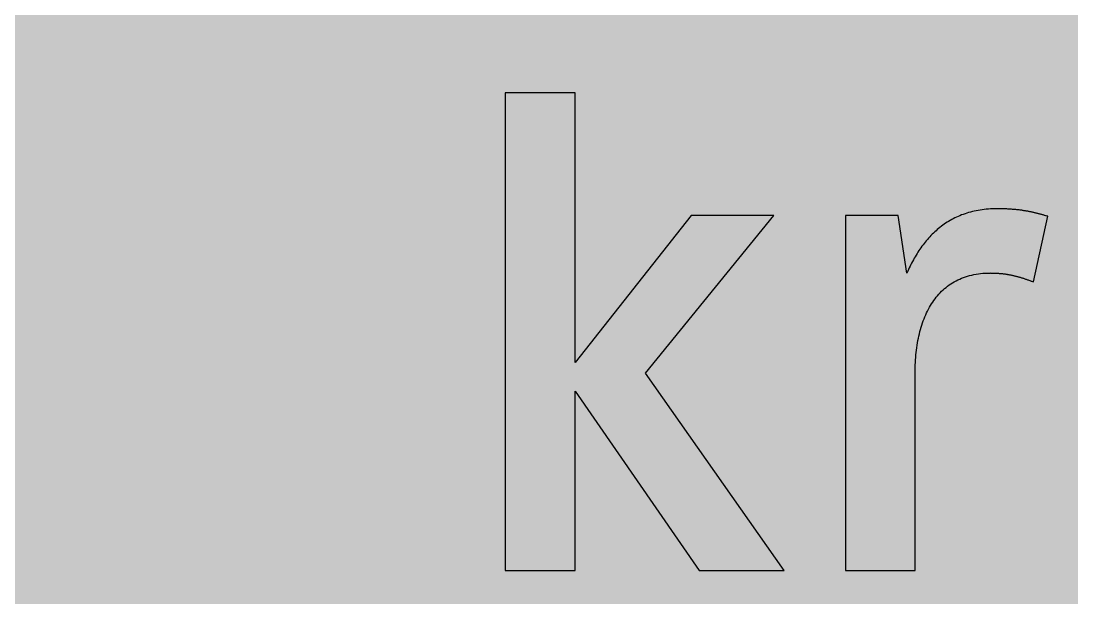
# Model space of a CAD drawing. Header units: millimetres. Extents: x 0 to 212, y 0 to 212.
# Drawn here: x 54.3 to 108.6, y 152.1 to 181.9 of the extents above; entities that cross this region are included whole.
import ezdxf

# ---------------------------------------------------------------- set-up
doc = ezdxf.new("R2010")
doc.units = ezdxf.units.MM

msp = doc.modelspace()

# ---------------------------------------------------------------- hatches: boundary and pattern name
for color, points in [(254, [(14.1633, 0.0536), (13.9878, 0.0533), (13.8125, 0.0559), (13.6373, 0.061), (13.462, 0.0686), (13.2893, 0.0787), (13.114, 0.0914), (12.9413, 0.1041), (12.7686, 0.1219), (12.5959, 0.1397), (12.4231, 0.16), (12.2504, 0.1829), (12.0777, 0.2057), (11.9075, 0.2337), (11.7373, 0.2616), (11.5672, 0.2921), (11.397, 0.3251), (11.2268, 0.3607), (11.0592, 0.3988), (10.8915, 0.4369), (10.7239, 0.4775), (10.5562, 0.5207), (10.3886, 0.5664), (10.2235, 0.6121), (10.0584, 0.6629), (9.8933, 0.7137), (9.7307, 0.7671), (9.5682, 0.8204), (9.4056, 0.8788), (9.2431, 0.9373), (9.083, 0.9982), (8.923, 1.0617), (8.763, 1.1252), (8.6055, 1.1938), (8.4455, 1.2624), (8.2906, 1.331), (8.1331, 1.4046), (7.9781, 1.4783), (7.8232, 1.5545), (7.6708, 1.6332), (7.5184, 1.7145), (7.366, 1.7958), (7.2161, 1.8796), (7.0663, 1.966), (6.919, 2.0523), (6.7716, 2.1438), (6.6243, 2.2352), (6.4795, 2.3266), (6.3348, 2.4232), (6.19, 2.5197), (6.0477, 2.6187), (5.908, 2.7178), (5.7683, 2.8194), (5.6286, 2.9235), (5.4915, 3.0302), (5.3543, 3.1369), (5.2197, 3.2461), (5.0851, 3.3579), (4.953, 3.4722), (4.8209, 3.5865), (4.6914, 3.7033), (4.5644, 3.8202), (4.4348, 3.9395), (4.3104, 4.0615), (4.1859, 4.1859), (4.0615, 4.3104), (3.9395, 4.4348), (3.8202, 4.5618), (3.7033, 4.6914), (3.5865, 4.8209), (3.4722, 4.953), (3.3579, 5.0851), (3.2487, 5.2197), (3.1369, 5.3543), (3.0302, 5.4915), (2.9235, 5.6286), (2.8194, 5.7683), (2.7178, 5.908), (2.6187, 6.0477), (2.5197, 6.19), (2.4232, 6.3348), (2.3266, 6.477), (2.2352, 6.6243), (2.1438, 6.7691), (2.0523, 6.9164), (1.966, 7.0663), (1.8796, 7.2161), (1.7958, 7.366), (1.7145, 7.5184), (1.6332, 7.6708), (1.5545, 7.8232), (1.4783, 7.9781), (1.4046, 8.1331), (1.331, 8.2906), (1.2598, 8.4455), (1.1913, 8.603), (1.1252, 8.763), (1.0592, 8.923), (0.9982, 9.083), (0.9373, 9.2431), (0.8763, 9.4056), (0.8204, 9.5682), (0.7645, 9.7307), (0.7112, 9.8933), (0.6604, 10.0584), (0.6121, 10.2235), (0.5639, 10.3911), (0.5207, 10.5562), (0.4775, 10.7239), (0.4343, 10.8915), (0.3962, 11.0592), (0.3607, 11.2268), (0.3251, 11.397), (0.2921, 11.5672), (0.2616, 11.7373), (0.2311, 11.9075), (0.2057, 12.0802), (0.1803, 12.2504), (0.1575, 12.4231), (0.1372, 12.5959), (0.1194, 12.7686), (0.1041, 12.9413), (0.0889, 13.1166), (0.0787, 13.2893), (0.0686, 13.4645), (0.061, 13.6373), (0.0559, 13.8125), (0.0508, 13.9878), (0.0508, 14.163), (0.0522, 197.6092), (0.0508, 197.7822), (0.0559, 197.9574), (0.061, 198.1327), (0.0686, 198.308), (0.0787, 198.4807), (0.0889, 198.6559), (0.1041, 198.8287), (0.1194, 199.0014), (0.1372, 199.1741), (0.1575, 199.3468), (0.1803, 199.5195), (0.2057, 199.6923), (0.2311, 199.8624), (0.2616, 200.0326), (0.2921, 200.2028), (0.3251, 200.373), (0.3607, 200.5432), (0.3962, 200.7108), (0.4343, 200.8784), (0.4775, 201.0461), (0.5207, 201.2137), (0.5639, 201.3814), (0.6121, 201.5465), (0.6604, 201.7116), (0.7112, 201.8767), (0.7645, 202.0392), (0.8204, 202.2018), (0.8763, 202.3643), (0.9373, 202.5269), (0.9982, 202.6869), (1.0592, 202.8469), (1.1252, 203.007), (1.1913, 203.1644), (1.2598, 203.3245), (1.331, 203.4794), (1.4046, 203.6369), (1.4783, 203.7918), (1.5545, 203.9468), (1.6332, 204.0992), (1.7145, 204.2516), (1.7958, 204.404), (1.8796, 204.5538), (1.966, 204.7037), (2.0523, 204.851), (2.1438, 204.9983), (2.2352, 205.1456), (2.3266, 205.2904), (2.4232, 205.4352), (2.5197, 205.58), (2.6187, 205.7222), (2.7178, 205.8619), (2.8194, 206.0016), (2.9235, 206.1413), (3.0302, 206.2785), (3.1369, 206.4156), (3.2487, 206.5503), (3.3579, 206.6849), (3.4722, 206.817), (3.5865, 206.949), (3.7033, 207.0786), (3.8202, 207.2056), (3.9395, 207.3351), (4.0615, 207.4596), (4.1859, 207.584), (4.3104, 207.7085), (4.4348, 207.8304), (4.5644, 207.9498), (4.6914, 208.0666), (4.8209, 208.1835), (4.953, 208.2978), (5.0851, 208.4121), (5.2197, 208.5213), (5.3543, 208.6331), (5.4915, 208.7397), (5.6286, 208.8464), (5.7683, 208.9506), (5.908, 209.0522), (6.0477, 209.1512), (6.19, 209.2503), (6.3348, 209.3468), (6.4795, 209.4433), (6.6243, 209.5348), (6.7716, 209.6262), (6.919, 209.7176), (7.0663, 209.804), (7.2161, 209.8904), (7.366, 209.9742), (7.5184, 210.0555), (7.6708, 210.1367), (7.8232, 210.2155), (7.9781, 210.2917), (8.1331, 210.3653), (8.2906, 210.439), (8.4455, 210.5101), (8.6055, 210.5787), (8.763, 210.6447), (8.923, 210.7108), (9.083, 210.7717), (9.2431, 210.8327), (9.4056, 210.8937), (9.5682, 210.9495), (9.7307, 211.0054), (9.8933, 211.0588), (10.0584, 211.1096), (10.2235, 211.1578), (10.3886, 211.2061), (10.5562, 211.2493), (10.7239, 211.2924), (10.8915, 211.3356), (11.0592, 211.3737), (11.2268, 211.4093), (11.397, 211.4448), (11.5672, 211.4779), (11.7373, 211.5083), (11.9075, 211.5388), (12.0777, 211.5642), (12.2504, 211.5896), (12.4231, 211.6125), (12.5959, 211.6328), (12.7686, 211.6506), (12.9413, 211.6658), (13.114, 211.6811), (13.2893, 211.6912), (13.462, 211.7014), (13.6373, 211.709), (13.8125, 211.7141), (13.9878, 211.7192), (14.163, 211.7192), (197.6078, 211.7203), (197.7822, 211.7192), (197.9574, 211.7141), (198.1327, 211.709), (198.3054, 211.7014), (198.4807, 211.6912), (198.6534, 211.6811), (198.8287, 211.6658), (199.0014, 211.6506), (199.1741, 211.6328), (199.3468, 211.6125), (199.5195, 211.5896), (199.6897, 211.5642), (199.8624, 211.5388), (200.0326, 211.5083), (200.2028, 211.4779), (200.373, 211.4448), (200.5432, 211.4093), (200.7108, 211.3737), (200.8784, 211.3356), (201.0461, 211.2924), (201.2137, 211.2493), (201.3788, 211.2061), (201.5465, 211.1578), (201.7116, 211.1096), (201.8767, 211.0588), (202.0392, 211.0054), (202.2018, 210.9495), (202.3643, 210.8937), (202.5269, 210.8327), (202.6869, 210.7717), (202.8469, 210.7108), (203.007, 210.6447), (203.167, 210.5787), (203.3245, 210.5101), (203.4794, 210.439), (203.6369, 210.3653), (203.7918, 210.2917), (203.9468, 210.2155), (204.0992, 210.1367), (204.2516, 210.0555), (204.404, 209.9742), (204.5538, 209.8904), (204.7037, 209.804), (204.8535, 209.7176), (205.0009, 209.6262), (205.1456, 209.5348), (205.293, 209.4433), (205.4352, 209.3468), (205.58, 209.2503), (205.7222, 209.1512), (205.8619, 209.0522), (206.0016, 208.9506), (206.1413, 208.8464), (206.2785, 208.7397), (206.4156, 208.6331), (206.5503, 208.5213), (206.6849, 208.4121), (206.817, 208.2978), (206.949, 208.1835), (207.0786, 208.0666), (207.2081, 207.9498), (207.3351, 207.8304), (207.4596, 207.7085), (207.584, 207.584), (207.7085, 207.4596), (207.8304, 207.3351), (207.9498, 207.2056), (208.0666, 207.0786), (208.1835, 206.949), (208.2978, 206.817), (208.4121, 206.6849), (208.5238, 206.5503), (208.6331, 206.4156), (208.7397, 206.2785), (208.8464, 206.1413), (208.9506, 206.0016), (209.0522, 205.8619), (209.1512, 205.7222), (209.2503, 205.58), (209.3468, 205.4352), (209.4433, 205.2904), (209.5348, 205.1456), (209.6262, 204.9983), (209.7176, 204.851), (209.804, 204.7037), (209.8904, 204.5538), (209.9742, 204.404), (210.0555, 204.2516), (210.1367, 204.0992), (210.2155, 203.9468), (210.2917, 203.7918), (210.3653, 203.6369), (210.439, 203.4794), (210.5076, 203.3245), (210.5762, 203.1644), (210.6447, 203.007), (210.7082, 202.8469), (210.7717, 202.6869), (210.8327, 202.5269), (210.8911, 202.3643), (210.9495, 202.2018), (211.0029, 202.0392), (211.0562, 201.8767), (211.107, 201.7116), (211.1578, 201.5465), (211.2035, 201.3814), (211.2493, 201.2137), (211.2924, 201.0461), (211.3331, 200.8784), (211.3712, 200.7108), (211.4093, 200.5432), (211.4448, 200.373), (211.4779, 200.2028), (211.5083, 200.0326), (211.5363, 199.8624), (211.5642, 199.6923), (211.5871, 199.5195), (211.6099, 199.3468), (211.6303, 199.1741), (211.648, 199.0014), (211.6658, 198.8287), (211.6785, 198.6559), (211.6912, 198.4807), (211.7014, 198.308), (211.709, 198.1327), (211.7141, 197.9574), (211.7166, 197.7822), (211.7166, 197.6069), (211.7189, 14.1647), (211.7166, 13.9878), (211.7141, 13.8125), (211.709, 13.6373), (211.7014, 13.4645), (211.6912, 13.2893), (211.6785, 13.1166), (211.6658, 12.9413), (211.648, 12.7686), (211.6303, 12.5959), (211.6099, 12.4231), (211.5871, 12.2504), (211.5642, 12.0802), (211.5363, 11.9075), (211.5083, 11.7373), (211.4779, 11.5672), (211.4448, 11.397), (211.4093, 11.2268), (211.3712, 11.0592), (211.3331, 10.8915), (211.2924, 10.7239), (211.2493, 10.5562), (211.2035, 10.3911), (211.1578, 10.2235), (211.107, 10.0584), (211.0562, 9.8933), (211.0029, 9.7307), (210.9495, 9.5682), (210.8911, 9.4056), (210.8327, 9.2431), (210.7717, 9.083), (210.7082, 8.923), (210.6447, 8.763), (210.5762, 8.603), (210.5076, 8.4455), (210.439, 8.2906), (210.3653, 8.1331), (210.2917, 7.9781), (210.2155, 7.8232), (210.1367, 7.6708), (210.0555, 7.5184), (209.9742, 7.366), (209.8904, 7.2161), (209.804, 7.0663), (209.7176, 6.9164), (209.6262, 6.7691), (209.5348, 6.6243), (209.4433, 6.477), (209.3468, 6.3348), (209.2503, 6.19), (209.1512, 6.0477), (209.0522, 5.908), (208.9506, 5.7683), (208.8464, 5.6286), (208.7397, 5.4915), (208.6331, 5.3543), (208.5238, 5.2197), (208.4121, 5.0851), (208.2978, 4.953), (208.1835, 4.8209), (208.0666, 4.6914), (207.9498, 4.5618), (207.8304, 4.4348), (207.7085, 4.3104), (207.584, 4.1859), (207.4596, 4.0615), (207.3351, 3.9395), (207.2081, 3.8202), (207.0786, 3.7033), (206.949, 3.5865), (206.817, 3.4722), (206.6849, 3.3579), (206.5503, 3.2461), (206.4156, 3.1369), (206.2785, 3.0302), (206.1413, 2.9235), (206.0016, 2.8194), (205.8619, 2.7178), (205.7222, 2.6187), (205.58, 2.5197), (205.4352, 2.4232), (205.293, 2.3266), (205.1456, 2.2352), (205.0009, 2.1438), (204.8535, 2.0523), (204.7037, 1.966), (204.5538, 1.8796), (204.404, 1.7958), (204.2516, 1.7145), (204.0992, 1.6332), (203.9468, 1.5545), (203.7918, 1.4783), (203.6369, 1.4046), (203.4794, 1.331), (203.3245, 1.2624), (203.167, 1.1938), (203.007, 1.1252), (202.8469, 1.0617), (202.6869, 0.9982), (202.5269, 0.9373), (202.3643, 0.8788), (202.2018, 0.8204), (202.0392, 0.7671), (201.8767, 0.7137), (201.7116, 0.6629), (201.5465, 0.6121), (201.3788, 0.5664), (201.2137, 0.5207), (201.0461, 0.4775), (200.8784, 0.4369), (200.7108, 0.3988), (200.5432, 0.3607), (200.373, 0.3251), (200.2028, 0.2921), (200.0326, 0.2616), (199.8624, 0.2337), (199.6897, 0.2057), (199.5195, 0.1829), (199.3468, 0.16), (199.1741, 0.1397), (199.0014, 0.1219), (198.8287, 0.1041), (198.6534, 0.0914), (198.4807, 0.0787), (198.3054, 0.0686), (198.1327, 0.061), (197.9574, 0.0559), (197.7822, 0.0533), (197.6069, 0.0533)]), (59, [(82.9388, 153.512), (82.9388, 162.7886), (89.359, 153.512), (93.7327, 153.512), (86.571, 163.7065), (93.2035, 171.855), (88.936, 171.855), (82.9388, 164.2717), (82.9388, 178.205), (79.339, 178.205), (79.339, 153.512)]), (59, [(104.3862, 168.892), (104.4219, 168.8897), (104.4575, 168.8897), (104.4931, 168.8897), (104.5286, 168.8897), (104.5642, 168.8871), (104.5997, 168.8871), (104.6353, 168.8846), (104.6709, 168.8846), (104.7064, 168.8821), (104.7394, 168.8795), (104.775, 168.877), (104.808, 168.8744), (104.8436, 168.8719), (104.8791, 168.8694), (104.9122, 168.8668), (104.9452, 168.8643), (104.9807, 168.8592), (105.0138, 168.8567), (105.0468, 168.8516), (105.0823, 168.849), (105.1154, 168.844), (105.1484, 168.8389), (105.1814, 168.8338), (105.217, 168.8287), (105.25, 168.8236), (105.283, 168.8186), (105.316, 168.8135), (105.349, 168.8059), (105.3821, 168.8008), (105.4176, 168.7932), (105.4506, 168.7881), (105.4837, 168.7805), (105.5167, 168.7728), (105.5497, 168.7652), (105.5853, 168.7576), (105.6183, 168.75), (105.6513, 168.7424), (105.6843, 168.7347), (105.7199, 168.7246), (105.7529, 168.717), (105.7859, 168.7068), (105.8215, 168.6992), (105.8545, 168.689), (105.8901, 168.6789), (105.9231, 168.6687), (105.9586, 168.6585), (105.9917, 168.6484), (106.0272, 168.6382), (106.0628, 168.6281), (106.0983, 168.6154), (106.1314, 168.6052), (106.1669, 168.5925), (106.2025, 168.5798), (106.238, 168.5671), (106.2761, 168.5569), (106.3117, 168.5417), (106.3473, 168.529), (106.3828, 168.5163), (106.4209, 168.5036), (106.4565, 168.4884), (106.4946, 168.4757), (106.5327, 168.4604), (106.5708, 168.4477), (106.6089, 168.4325), (107.3506, 171.8204), (107.315, 171.8285), (107.2794, 171.8386), (107.2464, 171.8488), (107.2109, 171.8589), (107.1778, 171.8691), (107.1448, 171.8767), (107.1093, 171.8869), (107.0762, 171.897), (107.0432, 171.9047), (107.0102, 171.9148), (106.9746, 171.925), (106.9416, 171.9326), (106.9086, 171.9428), (106.8756, 171.9504), (106.84, 171.9605), (106.807, 171.9682), (106.774, 171.9783), (106.7384, 171.9859), (106.7054, 171.9936), (106.6698, 172.0037), (106.6368, 172.0113), (106.6013, 172.019), (106.5682, 172.0266), (106.5327, 172.0342), (106.4971, 172.0418), (106.4616, 172.0494), (106.426, 172.0571), (106.3904, 172.0647), (106.3523, 172.0723), (106.3168, 172.0774), (106.2787, 172.085), (106.2431, 172.0926), (106.205, 172.0977), (106.1669, 172.1053), (106.1263, 172.1104), (106.0882, 172.118), (106.0475, 172.1231), (106.0094, 172.1282), (105.9688, 172.1333), (105.9282, 172.1383), (105.885, 172.146), (105.8443, 172.1485), (105.8012, 172.1536), (105.758, 172.1587), (105.7123, 172.1637), (105.6691, 172.1688), (105.6234, 172.1714), (105.5776, 172.1764), (105.5319, 172.179), (105.4837, 172.1815), (105.4354, 172.1866), (105.3871, 172.1891), (105.3363, 172.1917), (105.2881, 172.1942), (105.2373, 172.1968), (105.1839, 172.1993), (105.1306, 172.1993), (105.0773, 172.2018), (105.0239, 172.2044), (104.968, 172.2044), (104.9122, 172.2044), (104.8537, 172.2069), (104.7979, 172.2069), (104.7369, 172.2069), (104.6226, 172.2044), (104.5083, 172.2018), (104.3965, 172.1968), (104.2873, 172.1891), (104.1781, 172.1815), (104.0714, 172.1688), (103.9673, 172.1561), (103.8631, 172.1409), (103.759, 172.1231), (103.6574, 172.1053), (103.5583, 172.0825), (103.4618, 172.0596), (103.3628, 172.0367), (103.2688, 172.0088), (103.1748, 171.9809), (103.0834, 171.9504), (102.9919, 171.9199), (102.903, 171.8869), (102.8141, 171.8513), (102.7278, 171.8132), (102.6414, 171.7751), (102.5576, 171.7345), (102.4738, 171.6938), (102.3925, 171.6507), (102.3137, 171.6049), (102.235, 171.5592), (102.1563, 171.511), (102.0801, 171.4627), (102.0064, 171.4119), (101.9327, 171.3586), (101.8591, 171.3052), (101.788, 171.2493), (101.7168, 171.1935), (101.6483, 171.135), (101.5822, 171.0766), (101.5136, 171.0157), (101.4501, 170.9547), (101.3841, 170.8912), (101.3231, 170.8277), (101.2596, 170.7617), (101.1987, 170.6956), (101.1403, 170.627), (101.0818, 170.5585), (101.0234, 170.4873), (100.9675, 170.4162), (100.9117, 170.3451), (100.8583, 170.2714), (100.805, 170.1978), (100.7516, 170.1216), (100.7008, 170.0454), (100.65, 169.9692), (100.6018, 169.8904), (100.5535, 169.8117), (100.5053, 169.733), (100.4595, 169.6517), (100.4138, 169.5704), (100.3681, 169.4866), (100.3249, 169.4053), (100.2817, 169.3215), (100.2411, 169.2351), (100.2005, 169.1513), (100.1598, 169.0649), (100.1192, 168.9786), (100.0811, 168.8897), (99.6237, 171.855), (96.9077, 171.855), (96.9077, 153.512), (100.5057, 153.512), (100.5057, 163.7425), (100.5053, 163.8757), (100.5078, 164.0078), (100.5129, 164.1399), (100.518, 164.2694), (100.5256, 164.399), (100.5357, 164.5285), (100.5459, 164.6555), (100.5586, 164.7825), (100.5738, 164.907), (100.5891, 165.0314), (100.6069, 165.1559), (100.6272, 165.2778), (100.6475, 165.3972), (100.6729, 165.5166), (100.6958, 165.6334), (100.7237, 165.7502), (100.7516, 165.8645), (100.7847, 165.9788), (100.8151, 166.0906), (100.8507, 166.2024), (100.8863, 166.309), (100.9244, 166.4157), (100.965, 166.5224), (101.0082, 166.6265), (101.0514, 166.7281), (101.0971, 166.8272), (101.1453, 166.9263), (101.1936, 167.0228), (101.2469, 167.1168), (101.3003, 167.2082), (101.3562, 167.2996), (101.4146, 167.386), (101.473, 167.4724), (101.534, 167.5562), (101.5975, 167.64), (101.6635, 167.7187), (101.7321, 167.7975), (101.8032, 167.8711), (101.8743, 167.9448), (101.948, 168.0134), (102.0242, 168.082), (102.1029, 168.148), (102.1842, 168.2115), (102.2655, 168.2725), (102.3518, 168.3309), (102.4382, 168.3842), (102.5271, 168.4376), (102.6185, 168.4884), (102.7125, 168.5341), (102.8065, 168.5798), (102.9056, 168.6204), (103.0046, 168.6611), (103.1088, 168.6966), (103.2129, 168.7297), (103.3196, 168.7601), (103.4288, 168.7855), (103.5406, 168.8109), (103.6549, 168.8313), (103.7692, 168.849), (103.8885, 168.8643), (104.0079, 168.877), (104.1324, 168.8846), (104.2568, 168.8897), (104.3838, 168.8897)])]:
    msp.add_hatch(color=color).paths.add_polyline_path(points)
h = msp.add_hatch(color=59)
edge = h.paths.add_edge_path()
edge.add_line((66.9918, 153.1592), (67.2008, 153.1595))
edge.add_line((67.2008, 153.1595), (67.4065, 153.1645))
edge.add_line((67.4065, 153.1645), (67.6123, 153.1747))
edge.add_line((67.6123, 153.1747), (67.8155, 153.1874))
edge.add_line((67.8155, 153.1874), (68.0161, 153.2052))
edge.add_line((68.0161, 153.2052), (68.2142, 153.228))
edge.add_line((68.2142, 153.228), (68.4098, 153.2534))
edge.add_line((68.4098, 153.2534), (68.6029, 153.2814))
edge.add_line((68.6029, 153.2814), (68.7959, 153.3144))
edge.add_line((68.7959, 153.3144), (68.9839, 153.3525))
edge.add_line((68.9839, 153.3525), (69.1693, 153.3957))
edge.add_line((69.1693, 153.3957), (69.3547, 153.4414))
edge.add_line((69.3547, 153.4414), (69.5376, 153.4922))
edge.add_line((69.5376, 153.4922), (69.7154, 153.5455))
edge.add_line((69.7154, 153.5455), (69.8932, 153.6065))
edge.add_line((69.8932, 153.6065), (70.0659, 153.6675))
edge.add_line((70.0659, 153.6675), (70.2386, 153.736))
edge.add_line((70.2386, 153.736), (70.4063, 153.8097))
edge.add_line((70.4063, 153.8097), (70.5714, 153.8859))
edge.add_line((70.5714, 153.8859), (70.7365, 153.9672))
edge.add_line((70.7365, 153.9672), (70.8965, 154.0535))
edge.add_line((70.8965, 154.0535), (71.054, 154.1424))
edge.add_line((71.054, 154.1424), (71.2089, 154.239))
edge.add_line((71.2089, 154.239), (71.3588, 154.338))
edge.add_line((71.3588, 154.338), (71.5086, 154.4447))
edge.add_line((71.5086, 154.4447), (71.6534, 154.5539))
edge.add_line((71.6534, 154.5539), (71.7982, 154.6682))
edge.add_line((71.7982, 154.6682), (71.9379, 154.7876))
edge.add_line((71.9379, 154.7876), (72.0725, 154.9121))
edge.add_line((72.0725, 154.9121), (72.2071, 155.0391))
edge.add_line((72.2071, 155.0391), (72.3367, 155.1737))
edge.add_line((72.3367, 155.1737), (72.4637, 155.3134))
edge.add_line((72.4637, 155.3134), (72.5881, 155.4582))
edge.add_line((72.5881, 155.4582), (72.7075, 155.608))
edge.add_line((72.7075, 155.608), (72.8243, 155.763))
edge.add_line((72.8243, 155.763), (72.9386, 155.923))
edge.add_line((72.9386, 155.923), (73.0479, 156.0881))
edge.add_line((73.0479, 156.0881), (73.1545, 156.2583))
edge.add_line((73.1545, 156.2583), (73.2587, 156.4335))
edge.add_line((73.2587, 156.4335), (73.3577, 156.6139))
edge.add_line((73.3577, 156.6139), (73.4543, 156.8018))
edge.add_line((73.4543, 156.8018), (73.5457, 156.9923))
edge.add_line((73.5457, 156.9923), (73.6346, 157.1904))
edge.add_line((73.6346, 157.1904), (73.7184, 157.3936))
edge.add_line((73.7184, 157.3936), (73.7997, 157.6019))
edge.add_line((73.7997, 157.6019), (73.8784, 157.8153))
edge.add_line((73.8784, 157.8153), (73.9496, 158.0363))
edge.add_line((73.9496, 158.0363), (74.0207, 158.2623))
edge.add_line((74.0207, 158.2623), (74.0867, 158.4935))
edge.add_line((74.0867, 158.4935), (74.1477, 158.7297))
edge.add_line((74.1477, 158.7297), (74.2061, 158.9735))
edge.add_line((74.2061, 158.9735), (74.2594, 159.2224))
edge.add_line((74.2594, 159.2224), (74.3102, 159.4764))
edge.add_line((74.3102, 159.4764), (74.3534, 159.7381))
edge.add_line((74.3534, 159.7381), (74.3966, 160.0048))
edge.add_line((74.3966, 160.0048), (74.4322, 160.2791))
edge.add_line((74.4322, 160.2791), (74.4652, 160.5559))
edge.add_line((74.4652, 160.5559), (74.4957, 160.843))
edge.add_line((74.4957, 160.843), (74.5185, 161.1325))
edge.add_line((74.5185, 161.1325), (74.5388, 161.4297))
edge.add_line((74.5388, 161.4297), (74.5541, 161.7345))
edge.add_line((74.5541, 161.7345), (74.5668, 162.0444))
edge.add_line((74.5668, 162.0444), (74.5719, 162.3593))
edge.add_line((74.5719, 162.3593), (74.5744, 162.6819))
edge.add_line((74.5744, 162.6819), (74.5719, 163.0045))
edge.add_line((74.5719, 163.0045), (74.5668, 163.322))
edge.add_line((74.5668, 163.322), (74.5541, 163.6319))
edge.add_line((74.5541, 163.6319), (74.5388, 163.9341))
edge.add_line((74.5388, 163.9341), (74.5185, 164.2313))
edge.add_line((74.5185, 164.2313), (74.4957, 164.5234))
edge.add_line((74.4957, 164.5234), (74.4652, 164.8079))
edge.add_line((74.4652, 164.8079), (74.4322, 165.0873))
edge.add_line((74.4322, 165.0873), (74.3966, 165.3591))
edge.add_line((74.3966, 165.3591), (74.3534, 165.6258))
edge.add_line((74.3534, 165.6258), (74.3102, 165.8874))
edge.add_line((74.3102, 165.8874), (74.2594, 166.1414))
edge.add_line((74.2594, 166.1414), (74.2061, 166.3903))
edge.add_line((74.2061, 166.3903), (74.1477, 166.6342))
edge.add_line((74.1477, 166.6342), (74.0867, 166.8704))
edge.add_line((74.0867, 166.8704), (74.0207, 167.1015))
edge.add_line((74.0207, 167.1015), (73.9496, 167.3276))
edge.add_line((73.9496, 167.3276), (73.8784, 167.5486))
edge.add_line((73.8784, 167.5486), (73.7997, 167.7619))
edge.add_line((73.7997, 167.7619), (73.7184, 167.9702))
edge.add_line((73.7184, 167.9702), (73.6346, 168.1734))
edge.add_line((73.6346, 168.1734), (73.5457, 168.3715))
edge.add_line((73.5457, 168.3715), (73.4543, 168.5646))
edge.add_line((73.4543, 168.5646), (73.3577, 168.75))
edge.add_line((73.3577, 168.75), (73.2587, 168.9303))
edge.add_line((73.2587, 168.9303), (73.1545, 169.1081))
edge.add_line((73.1545, 169.1081), (73.0479, 169.2783))
edge.add_line((73.0479, 169.2783), (72.9386, 169.4434))
edge.add_line((72.9386, 169.4434), (72.8243, 169.6034))
edge.add_line((72.8243, 169.6034), (72.7075, 169.7558))
edge.add_line((72.7075, 169.7558), (72.5881, 169.9057))
edge.add_line((72.5881, 169.9057), (72.4637, 170.0505))
edge.add_line((72.4637, 170.0505), (72.3367, 170.1902))
edge.add_line((72.3367, 170.1902), (72.2071, 170.3248))
edge.add_line((72.2071, 170.3248), (72.0725, 170.4543))
edge.add_line((72.0725, 170.4543), (71.9379, 170.5788))
edge.add_line((71.9379, 170.5788), (71.7982, 170.6956))
edge.add_line((71.7982, 170.6956), (71.6534, 170.8125))
edge.add_line((71.6534, 170.8125), (71.5086, 170.9217))
edge.add_line((71.5086, 170.9217), (71.3588, 171.0258))
edge.add_line((71.3588, 171.0258), (71.2089, 171.1249))
edge.add_line((71.2089, 171.1249), (71.054, 171.2214))
edge.add_line((71.054, 171.2214), (70.8965, 171.3103))
edge.add_line((70.8965, 171.3103), (70.7365, 171.3967))
edge.add_line((70.7365, 171.3967), (70.5714, 171.4779))
edge.add_line((70.5714, 171.4779), (70.4063, 171.5567))
edge.add_line((70.4063, 171.5567), (70.2386, 171.6278))
edge.add_line((70.2386, 171.6278), (70.0659, 171.6964))
edge.add_line((70.0659, 171.6964), (69.8932, 171.7599))
edge.add_line((69.8932, 171.7599), (69.7154, 171.8183))
edge.add_line((69.7154, 171.8183), (69.5376, 171.8716))
edge.add_line((69.5376, 171.8716), (69.3547, 171.9224))
edge.add_line((69.3547, 171.9224), (69.1693, 171.9682))
edge.add_line((69.1693, 171.9682), (68.9839, 172.0113))
edge.add_line((68.9839, 172.0113), (68.7959, 172.0494))
edge.add_line((68.7959, 172.0494), (68.6029, 172.0825))
edge.add_line((68.6029, 172.0825), (68.4098, 172.1129))
edge.add_line((68.4098, 172.1129), (68.2142, 172.1383))
edge.add_line((68.2142, 172.1383), (68.0161, 172.1587))
edge.add_line((68.0161, 172.1587), (67.8155, 172.1764))
edge.add_line((67.8155, 172.1764), (67.6123, 172.1891))
edge.add_line((67.6123, 172.1891), (67.4065, 172.1993))
edge.add_line((67.4065, 172.1993), (67.2008, 172.2044))
edge.add_line((67.2008, 172.2044), (66.99, 172.2069))
edge.add_line((66.99, 172.2069), (66.7817, 172.2044))
edge.add_line((66.7817, 172.2044), (66.5734, 172.1993))
edge.add_line((66.5734, 172.1993), (66.3702, 172.1891))
edge.add_line((66.3702, 172.1891), (66.167, 172.1764))
edge.add_line((66.167, 172.1764), (65.9663, 172.1587))
edge.add_line((65.9663, 172.1587), (65.7682, 172.1383))
edge.add_line((65.7682, 172.1383), (65.5726, 172.1129))
edge.add_line((65.5726, 172.1129), (65.3796, 172.0825))
edge.add_line((65.3796, 172.0825), (65.1866, 172.0494))
edge.add_line((65.1866, 172.0494), (64.9986, 172.0113))
edge.add_line((64.9986, 172.0113), (64.8106, 171.9682))
edge.add_line((64.8106, 171.9682), (64.6278, 171.9224))
edge.add_line((64.6278, 171.9224), (64.4449, 171.8716))
edge.add_line((64.4449, 171.8716), (64.2671, 171.8183))
edge.add_line((64.2671, 171.8183), (64.0893, 171.7599))
edge.add_line((64.0893, 171.7599), (63.9166, 171.6964))
edge.add_line((63.9166, 171.6964), (63.7438, 171.6278))
edge.add_line((63.7438, 171.6278), (63.5762, 171.5567))
edge.add_line((63.5762, 171.5567), (63.4086, 171.4779))
edge.add_line((63.4086, 171.4779), (63.246, 171.3967))
edge.add_line((63.246, 171.3967), (63.086, 171.3103))
edge.add_line((63.086, 171.3103), (62.9285, 171.2214))
edge.add_line((62.9285, 171.2214), (62.7736, 171.1249))
edge.add_line((62.7736, 171.1249), (62.6212, 171.0258))
edge.add_line((62.6212, 171.0258), (62.4738, 170.9217))
edge.add_line((62.4738, 170.9217), (62.3265, 170.8125))
edge.add_line((62.3265, 170.8125), (62.1843, 170.6956))
edge.add_line((62.1843, 170.6956), (62.0446, 170.5788))
edge.add_line((62.0446, 170.5788), (61.9074, 170.4543))
edge.add_line((61.9074, 170.4543), (61.7753, 170.3248))
edge.add_line((61.7753, 170.3248), (61.6458, 170.1902))
edge.add_line((61.6458, 170.1902), (61.5188, 170.0505))
edge.add_line((61.5188, 170.0505), (61.3943, 169.9057))
edge.add_line((61.3943, 169.9057), (61.275, 169.7558))
edge.add_line((61.275, 169.7558), (61.1581, 169.6034))
edge.add_line((61.1581, 169.6034), (61.0438, 169.4434))
edge.add_line((61.0438, 169.4434), (60.9346, 169.2783))
edge.add_line((60.9346, 169.2783), (60.8279, 169.1081))
edge.add_line((60.8279, 169.1081), (60.7238, 168.9303))
edge.add_line((60.7238, 168.9303), (60.6247, 168.75))
edge.add_line((60.6247, 168.75), (60.5282, 168.5646))
edge.add_line((60.5282, 168.5646), (60.4368, 168.3715))
edge.add_line((60.4368, 168.3715), (60.3479, 168.1734))
edge.add_line((60.3479, 168.1734), (60.2615, 167.9702))
edge.add_line((60.2615, 167.9702), (60.1802, 167.7619))
edge.add_line((60.1802, 167.7619), (60.104, 167.5486))
edge.add_line((60.104, 167.5486), (60.0304, 167.3276))
edge.add_line((60.0304, 167.3276), (59.9618, 167.1015))
edge.add_line((59.9618, 167.1015), (59.8957, 166.8704))
edge.add_line((59.8957, 166.8704), (59.8322, 166.6342))
edge.add_line((59.8322, 166.6342), (59.7764, 166.3903))
edge.add_line((59.7764, 166.3903), (59.723, 166.1414))
edge.add_line((59.723, 166.1414), (59.6722, 165.8874))
edge.add_line((59.6722, 165.8874), (59.6265, 165.6258))
edge.add_line((59.6265, 165.6258), (59.5859, 165.3591))
edge.add_line((59.5859, 165.3591), (59.5478, 165.0873))
edge.add_line((59.5478, 165.0873), (59.5147, 164.8079))
edge.add_line((59.5147, 164.8079), (59.4868, 164.5234))
edge.add_line((59.4868, 164.5234), (59.4614, 164.2313))
edge.add_line((59.4614, 164.2313), (59.4411, 163.9341))
edge.add_line((59.4411, 163.9341), (59.4258, 163.6319))
edge.add_line((59.4258, 163.6319), (59.4157, 163.322))
edge.add_line((59.4157, 163.322), (59.4081, 163.0045))
edge.add_line((59.4081, 163.0045), (59.4055, 162.6819))
edge.add_line((59.4055, 162.6819), (59.4081, 162.3771))
edge.add_line((59.4081, 162.3771), (59.4157, 162.0749))
edge.add_line((59.4157, 162.0749), (59.4258, 161.7802))
edge.add_line((59.4258, 161.7802), (59.4411, 161.4881))
edge.add_line((59.4411, 161.4881), (59.4614, 161.2036))
edge.add_line((59.4614, 161.2036), (59.4868, 160.9242))
edge.add_line((59.4868, 160.9242), (59.5147, 160.6474))
edge.add_line((59.5147, 160.6474), (59.5478, 160.3781))
edge.add_line((59.5478, 160.3781), (59.5859, 160.114))
edge.add_line((59.5859, 160.114), (59.6265, 159.8549))
edge.add_line((59.6265, 159.8549), (59.6722, 159.6034))
edge.add_line((59.6722, 159.6034), (59.723, 159.3545))
edge.add_line((59.723, 159.3545), (59.7764, 159.1107))
edge.add_line((59.7764, 159.1107), (59.8322, 158.8719))
edge.add_line((59.8322, 158.8719), (59.8957, 158.6382))
edge.add_line((59.8957, 158.6382), (59.9618, 158.4122))
edge.add_line((59.9618, 158.4122), (60.0304, 158.1887))
edge.add_line((60.0304, 158.1887), (60.104, 157.9702))
edge.add_line((60.104, 157.9702), (60.1802, 157.7569))
edge.add_line((60.1802, 157.7569), (60.2615, 157.5511))
edge.add_line((60.2615, 157.5511), (60.3479, 157.3479))
edge.add_line((60.3479, 157.3479), (60.4368, 157.1498))
edge.add_line((60.4368, 157.1498), (60.5282, 156.9568))
edge.add_line((60.5282, 156.9568), (60.6247, 156.7688))
edge.add_line((60.6247, 156.7688), (60.7238, 156.5859))
edge.add_line((60.7238, 156.5859), (60.8279, 156.4081))
edge.add_line((60.8279, 156.4081), (60.9346, 156.2354))
edge.add_line((60.9346, 156.2354), (61.0438, 156.0678))
edge.add_line((61.0438, 156.0678), (61.1581, 155.9052))
edge.add_line((61.1581, 155.9052), (61.275, 155.7477))
edge.add_line((61.275, 155.7477), (61.3943, 155.5953))
edge.add_line((61.3943, 155.5953), (61.5188, 155.4455))
edge.add_line((61.5188, 155.4455), (61.6458, 155.3032))
edge.add_line((61.6458, 155.3032), (61.7753, 155.1635))
edge.add_line((61.7753, 155.1635), (61.9074, 155.0289))
edge.add_line((61.9074, 155.0289), (62.0446, 154.9019))
edge.add_line((62.0446, 154.9019), (62.1843, 154.7774))
edge.add_line((62.1843, 154.7774), (62.3265, 154.6581))
edge.add_line((62.3265, 154.6581), (62.4738, 154.5412))
edge.add_line((62.4738, 154.5412), (62.6212, 154.432))
edge.add_line((62.6212, 154.432), (62.7736, 154.3253))
edge.add_line((62.7736, 154.3253), (62.9285, 154.2263))
edge.add_line((62.9285, 154.2263), (63.086, 154.1297))
edge.add_line((63.086, 154.1297), (63.246, 154.0383))
edge.add_line((63.246, 154.0383), (63.4086, 153.9519))
edge.add_line((63.4086, 153.9519), (63.5762, 153.8681))
edge.add_line((63.5762, 153.8681), (63.7438, 153.7919))
edge.add_line((63.7438, 153.7919), (63.9166, 153.7183))
edge.add_line((63.9166, 153.7183), (64.0893, 153.6497))
edge.add_line((64.0893, 153.6497), (64.2671, 153.5862))
edge.add_line((64.2671, 153.5862), (64.4449, 153.5252))
edge.add_line((64.4449, 153.5252), (64.6278, 153.4719))
edge.add_line((64.6278, 153.4719), (64.8106, 153.4211))
edge.add_line((64.8106, 153.4211), (64.9986, 153.3754))
edge.add_line((64.9986, 153.3754), (65.1866, 153.3347))
edge.add_line((65.1866, 153.3347), (65.3796, 153.2966))
edge.add_line((65.3796, 153.2966), (65.5726, 153.2636))
edge.add_line((65.5726, 153.2636), (65.7682, 153.2357))
edge.add_line((65.7682, 153.2357), (65.9663, 153.2128))
edge.add_line((65.9663, 153.2128), (66.167, 153.1925))
edge.add_line((66.167, 153.1925), (66.3702, 153.1772))
edge.add_line((66.3702, 153.1772), (66.5734, 153.1671))
edge.add_line((66.5734, 153.1671), (66.7817, 153.1595))
edge.add_line((66.7817, 153.1595), (66.99, 153.1569))
edge = h.paths.add_edge_path(flags=16)
edge.add_line((66.9918, 169.351), (67.1195, 169.3494))
edge.add_line((67.1195, 169.3494), (67.244, 169.3443))
edge.add_line((67.244, 169.3443), (67.3659, 169.3367))
edge.add_line((67.3659, 169.3367), (67.4878, 169.3266))
edge.add_line((67.4878, 169.3266), (67.6072, 169.3139))
edge.add_line((67.6072, 169.3139), (67.724, 169.2986))
edge.add_line((67.724, 169.2986), (67.8383, 169.2783))
edge.add_line((67.8383, 169.2783), (67.9501, 169.258))
edge.add_line((67.9501, 169.258), (68.0593, 169.2326))
edge.add_line((68.0593, 169.2326), (68.166, 169.2046))
edge.add_line((68.166, 169.2046), (68.2701, 169.1742))
edge.add_line((68.2701, 169.1742), (68.3743, 169.1386))
edge.add_line((68.3743, 169.1386), (68.4733, 169.103))
edge.add_line((68.4733, 169.103), (68.5724, 169.0624))
edge.add_line((68.5724, 169.0624), (68.6689, 169.0192))
edge.add_line((68.6689, 169.0192), (68.7629, 168.9735))
edge.add_line((68.7629, 168.9735), (68.8543, 168.9227))
edge.add_line((68.8543, 168.9227), (68.9458, 168.8694))
edge.add_line((68.9458, 168.8694), (69.0321, 168.8135))
edge.add_line((69.0321, 168.8135), (69.1185, 168.7551))
edge.add_line((69.1185, 168.7551), (69.2023, 168.6941))
edge.add_line((69.2023, 168.6941), (69.2836, 168.6281))
edge.add_line((69.2836, 168.6281), (69.3623, 168.5595))
edge.add_line((69.3623, 168.5595), (69.4385, 168.4858))
edge.add_line((69.4385, 168.4858), (69.5147, 168.4122))
edge.add_line((69.5147, 168.4122), (69.5858, 168.3334))
edge.add_line((69.5858, 168.3334), (69.657, 168.2496))
edge.add_line((69.657, 168.2496), (69.7255, 168.1658))
edge.add_line((69.7255, 168.1658), (69.7941, 168.0769))
edge.add_line((69.7941, 168.0769), (69.8576, 167.9829))
edge.add_line((69.8576, 167.9829), (69.9211, 167.8889))
edge.add_line((69.9211, 167.8889), (69.9795, 167.7899))
edge.add_line((69.9795, 167.7899), (70.0405, 167.6857))
edge.add_line((70.0405, 167.6857), (70.0964, 167.579))
edge.add_line((70.0964, 167.579), (70.1497, 167.4698))
edge.add_line((70.1497, 167.4698), (70.2031, 167.3581))
edge.add_line((70.2031, 167.3581), (70.2539, 167.2412))
edge.add_line((70.2539, 167.2412), (70.3021, 167.1193))
edge.add_line((70.3021, 167.1193), (70.3478, 166.9974))
edge.add_line((70.3478, 166.9974), (70.3936, 166.8704))
edge.add_line((70.3936, 166.8704), (70.4367, 166.7383))
edge.add_line((70.4367, 166.7383), (70.4774, 166.6037))
edge.add_line((70.4774, 166.6037), (70.5155, 166.4665))
edge.add_line((70.5155, 166.4665), (70.5536, 166.3243))
edge.add_line((70.5536, 166.3243), (70.5891, 166.177))
edge.add_line((70.5891, 166.177), (70.6222, 166.0296))
edge.add_line((70.6222, 166.0296), (70.6526, 165.8747))
edge.add_line((70.6526, 165.8747), (70.6831, 165.7198))
edge.add_line((70.6831, 165.7198), (70.7085, 165.5572))
edge.add_line((70.7085, 165.5572), (70.7365, 165.3946))
edge.add_line((70.7365, 165.3946), (70.7593, 165.2245))
edge.add_line((70.7593, 165.2245), (70.7822, 165.0543))
edge.add_line((70.7822, 165.0543), (70.8025, 164.8765))
edge.add_line((70.8025, 164.8765), (70.8203, 164.6987))
edge.add_line((70.8203, 164.6987), (70.8381, 164.5133))
edge.add_line((70.8381, 164.5133), (70.8508, 164.3253))
edge.add_line((70.8508, 164.3253), (70.8635, 164.1348))
edge.add_line((70.8635, 164.1348), (70.8762, 163.9392))
edge.add_line((70.8762, 163.9392), (70.8863, 163.7411))
edge.add_line((70.8863, 163.7411), (70.8939, 163.5379))
edge.add_line((70.8939, 163.5379), (70.899, 163.3296))
edge.add_line((70.899, 163.3296), (70.9041, 163.1188))
edge.add_line((70.9041, 163.1188), (70.9066, 162.9029))
edge.add_line((70.9066, 162.9029), (70.9066, 162.6819))
edge.add_line((70.9066, 162.6819), (70.9066, 162.4838))
edge.add_line((70.9066, 162.4838), (70.9041, 162.2882))
edge.add_line((70.9041, 162.2882), (70.899, 162.0952))
edge.add_line((70.899, 162.0952), (70.8939, 161.9047))
edge.add_line((70.8939, 161.9047), (70.8863, 161.7167))
edge.add_line((70.8863, 161.7167), (70.8762, 161.5313))
edge.add_line((70.8762, 161.5313), (70.8635, 161.351))
edge.add_line((70.8635, 161.351), (70.8508, 161.1706))
edge.add_line((70.8508, 161.1706), (70.8381, 160.9954))
edge.add_line((70.8381, 160.9954), (70.8203, 160.8201))
edge.add_line((70.8203, 160.8201), (70.8025, 160.6499))
edge.add_line((70.8025, 160.6499), (70.7822, 160.4823))
edge.add_line((70.7822, 160.4823), (70.7593, 160.3172))
edge.add_line((70.7593, 160.3172), (70.7365, 160.1546))
edge.add_line((70.7365, 160.1546), (70.7085, 159.9971))
edge.add_line((70.7085, 159.9971), (70.6831, 159.8397))
edge.add_line((70.6831, 159.8397), (70.6526, 159.6873))
edge.add_line((70.6526, 159.6873), (70.6222, 159.5374))
edge.add_line((70.6222, 159.5374), (70.5891, 159.3901))
edge.add_line((70.5891, 159.3901), (70.5536, 159.2453))
edge.add_line((70.5536, 159.2453), (70.5155, 159.1031))
edge.add_line((70.5155, 159.1031), (70.4774, 158.9634))
edge.add_line((70.4774, 158.9634), (70.4367, 158.8287))
edge.add_line((70.4367, 158.8287), (70.3936, 158.6967))
edge.add_line((70.3936, 158.6967), (70.3478, 158.5671))
edge.add_line((70.3478, 158.5671), (70.3021, 158.4401))
edge.add_line((70.3021, 158.4401), (70.2539, 158.3182))
edge.add_line((70.2539, 158.3182), (70.2031, 158.1988))
edge.add_line((70.2031, 158.1988), (70.1497, 158.0794))
edge.add_line((70.1497, 158.0794), (70.0964, 157.9651))
edge.add_line((70.0964, 157.9651), (70.0405, 157.8559))
edge.add_line((70.0405, 157.8559), (69.9795, 157.7467))
edge.add_line((69.9795, 157.7467), (69.9211, 157.6426))
edge.add_line((69.9211, 157.6426), (69.8576, 157.541))
edge.add_line((69.8576, 157.541), (69.7941, 157.4419))
edge.add_line((69.7941, 157.4419), (69.7255, 157.3479))
edge.add_line((69.7255, 157.3479), (69.657, 157.2565))
edge.add_line((69.657, 157.2565), (69.5858, 157.1676))
edge.add_line((69.5858, 157.1676), (69.5147, 157.0812))
edge.add_line((69.5147, 157.0812), (69.4385, 156.9974))
edge.add_line((69.4385, 156.9974), (69.3623, 156.9187))
edge.add_line((69.3623, 156.9187), (69.2836, 156.8425))
edge.add_line((69.2836, 156.8425), (69.2023, 156.7713))
edge.add_line((69.2023, 156.7713), (69.1185, 156.7002))
edge.add_line((69.1185, 156.7002), (69.0321, 156.6342))
edge.add_line((69.0321, 156.6342), (68.9458, 156.5707))
edge.add_line((68.9458, 156.5707), (68.8543, 156.5123))
edge.add_line((68.8543, 156.5123), (68.7629, 156.4564))
edge.add_line((68.7629, 156.4564), (68.6689, 156.403))
edge.add_line((68.6689, 156.403), (68.5724, 156.3522))
edge.add_line((68.5724, 156.3522), (68.4733, 156.3065))
edge.add_line((68.4733, 156.3065), (68.3743, 156.2633))
edge.add_line((68.3743, 156.2633), (68.2701, 156.2252))
edge.add_line((68.2701, 156.2252), (68.166, 156.1871))
edge.add_line((68.166, 156.1871), (68.0593, 156.1541))
edge.add_line((68.0593, 156.1541), (67.9501, 156.1262))
edge.add_line((67.9501, 156.1262), (67.8383, 156.1008))
edge.add_line((67.8383, 156.1008), (67.724, 156.0779))
edge.add_line((67.724, 156.0779), (67.6072, 156.0576))
edge.add_line((67.6072, 156.0576), (67.4878, 156.0424))
edge.add_line((67.4878, 156.0424), (67.3659, 156.0297))
edge.add_line((67.3659, 156.0297), (67.244, 156.022))
edge.add_line((67.244, 156.022), (67.1195, 156.017))
edge.add_line((67.1195, 156.017), (66.99, 156.0144))
edge.add_line((66.99, 156.0144), (66.863, 156.017))
edge.add_line((66.863, 156.017), (66.7385, 156.022))
edge.add_line((66.7385, 156.022), (66.614, 156.0297))
edge.add_line((66.614, 156.0297), (66.4921, 156.0424))
edge.add_line((66.4921, 156.0424), (66.3753, 156.0576))
edge.add_line((66.3753, 156.0576), (66.2584, 156.0779))
edge.add_line((66.2584, 156.0779), (66.1441, 156.1008))
edge.add_line((66.1441, 156.1008), (66.0324, 156.1262))
edge.add_line((66.0324, 156.1262), (65.9232, 156.1541))
edge.add_line((65.9232, 156.1541), (65.8165, 156.1871))
edge.add_line((65.8165, 156.1871), (65.7098, 156.2252))
edge.add_line((65.7098, 156.2252), (65.6082, 156.2633))
edge.add_line((65.6082, 156.2633), (65.5066, 156.3065))
edge.add_line((65.5066, 156.3065), (65.4101, 156.3522))
edge.add_line((65.4101, 156.3522), (65.3136, 156.403))
edge.add_line((65.3136, 156.403), (65.2196, 156.4564))
edge.add_line((65.2196, 156.4564), (65.1256, 156.5123))
edge.add_line((65.1256, 156.5123), (65.0367, 156.5707))
edge.add_line((65.0367, 156.5707), (64.9503, 156.6342))
edge.add_line((64.9503, 156.6342), (64.864, 156.7002))
edge.add_line((64.864, 156.7002), (64.7802, 156.7713))
edge.add_line((64.7802, 156.7713), (64.6989, 156.8425))
edge.add_line((64.6989, 156.8425), (64.6201, 156.9187))
edge.add_line((64.6201, 156.9187), (64.5439, 156.9974))
edge.add_line((64.5439, 156.9974), (64.4677, 157.0812))
edge.add_line((64.4677, 157.0812), (64.3966, 157.1676))
edge.add_line((64.3966, 157.1676), (64.3255, 157.2565))
edge.add_line((64.3255, 157.2565), (64.2569, 157.3479))
edge.add_line((64.2569, 157.3479), (64.1883, 157.4419))
edge.add_line((64.1883, 157.4419), (64.1248, 157.541))
edge.add_line((64.1248, 157.541), (64.0613, 157.6426))
edge.add_line((64.0613, 157.6426), (64.0029, 157.7467))
edge.add_line((64.0029, 157.7467), (63.9445, 157.8559))
edge.add_line((63.9445, 157.8559), (63.8861, 157.9651))
edge.add_line((63.8861, 157.9651), (63.8327, 158.0794))
edge.add_line((63.8327, 158.0794), (63.7794, 158.1988))
edge.add_line((63.7794, 158.1988), (63.7286, 158.3182))
edge.add_line((63.7286, 158.3182), (63.6803, 158.4401))
edge.add_line((63.6803, 158.4401), (63.6346, 158.5671))
edge.add_line((63.6346, 158.5671), (63.5889, 158.6967))
edge.add_line((63.5889, 158.6967), (63.5457, 158.8287))
edge.add_line((63.5457, 158.8287), (63.5051, 158.9634))
edge.add_line((63.5051, 158.9634), (63.467, 159.1031))
edge.add_line((63.467, 159.1031), (63.4289, 159.2453))
edge.add_line((63.4289, 159.2453), (63.3959, 159.3901))
edge.add_line((63.3959, 159.3901), (63.3603, 159.5374))
edge.add_line((63.3603, 159.5374), (63.3298, 159.6873))
edge.add_line((63.3298, 159.6873), (63.3019, 159.8397))
edge.add_line((63.3019, 159.8397), (63.2739, 159.9971))
edge.add_line((63.2739, 159.9971), (63.2485, 160.1546))
edge.add_line((63.2485, 160.1546), (63.2231, 160.3172))
edge.add_line((63.2231, 160.3172), (63.2003, 160.4823))
edge.add_line((63.2003, 160.4823), (63.18, 160.6499))
edge.add_line((63.18, 160.6499), (63.1622, 160.8201))
edge.add_line((63.1622, 160.8201), (63.1469, 160.9954))
edge.add_line((63.1469, 160.9954), (63.1317, 161.1706))
edge.add_line((63.1317, 161.1706), (63.119, 161.351))
edge.add_line((63.119, 161.351), (63.1063, 161.5313))
edge.add_line((63.1063, 161.5313), (63.0961, 161.7167))
edge.add_line((63.0961, 161.7167), (63.0885, 161.9047))
edge.add_line((63.0885, 161.9047), (63.0834, 162.0952))
edge.add_line((63.0834, 162.0952), (63.0784, 162.2882))
edge.add_line((63.0784, 162.2882), (63.0758, 162.4838))
edge.add_line((63.0758, 162.4838), (63.0758, 162.6819))
edge.add_line((63.0758, 162.6819), (63.0758, 162.9029))
edge.add_line((63.0758, 162.9029), (63.0784, 163.1188))
edge.add_line((63.0784, 163.1188), (63.0834, 163.3296))
edge.add_line((63.0834, 163.3296), (63.0885, 163.5379))
edge.add_line((63.0885, 163.5379), (63.0961, 163.7411))
edge.add_line((63.0961, 163.7411), (63.1063, 163.9392))
edge.add_line((63.1063, 163.9392), (63.119, 164.1348))
edge.add_line((63.119, 164.1348), (63.1317, 164.3253))
edge.add_line((63.1317, 164.3253), (63.1469, 164.5133))
edge.add_line((63.1469, 164.5133), (63.1622, 164.6987))
edge.add_line((63.1622, 164.6987), (63.18, 164.8765))
edge.add_line((63.18, 164.8765), (63.2003, 165.0543))
edge.add_line((63.2003, 165.0543), (63.2231, 165.2245))
edge.add_line((63.2231, 165.2245), (63.2485, 165.3946))
edge.add_line((63.2485, 165.3946), (63.2739, 165.5572))
edge.add_line((63.2739, 165.5572), (63.3019, 165.7198))
edge.add_line((63.3019, 165.7198), (63.3298, 165.8747))
edge.add_line((63.3298, 165.8747), (63.3603, 166.0296))
edge.add_line((63.3603, 166.0296), (63.3959, 166.177))
edge.add_line((63.3959, 166.177), (63.4289, 166.3243))
edge.add_line((63.4289, 166.3243), (63.467, 166.4665))
edge.add_line((63.467, 166.4665), (63.5051, 166.6037))
edge.add_line((63.5051, 166.6037), (63.5457, 166.7383))
edge.add_line((63.5457, 166.7383), (63.5889, 166.8704))
edge.add_line((63.5889, 166.8704), (63.6346, 166.9974))
edge.add_line((63.6346, 166.9974), (63.6803, 167.1193))
edge.add_line((63.6803, 167.1193), (63.7286, 167.2412))
edge.add_line((63.7286, 167.2412), (63.7794, 167.3581))
edge.add_line((63.7794, 167.3581), (63.8327, 167.4698))
edge.add_line((63.8327, 167.4698), (63.8861, 167.579))
edge.add_line((63.8861, 167.579), (63.9445, 167.6857))
edge.add_line((63.9445, 167.6857), (64.0029, 167.7899))
edge.add_line((64.0029, 167.7899), (64.0613, 167.8889))
edge.add_line((64.0613, 167.8889), (64.1248, 167.9829))
edge.add_line((64.1248, 167.9829), (64.1883, 168.0769))
edge.add_line((64.1883, 168.0769), (64.2569, 168.1658))
edge.add_line((64.2569, 168.1658), (64.3255, 168.2496))
edge.add_line((64.3255, 168.2496), (64.3966, 168.3334))
edge.add_line((64.3966, 168.3334), (64.4677, 168.4122))
edge.add_line((64.4677, 168.4122), (64.5439, 168.4858))
edge.add_line((64.5439, 168.4858), (64.6201, 168.5595))
edge.add_line((64.6201, 168.5595), (64.6989, 168.6281))
edge.add_line((64.6989, 168.6281), (64.7802, 168.6941))
edge.add_line((64.7802, 168.6941), (64.864, 168.7551))
edge.add_line((64.864, 168.7551), (64.9503, 168.8135))
edge.add_line((64.9503, 168.8135), (65.0367, 168.8694))
edge.add_line((65.0367, 168.8694), (65.1256, 168.9227))
edge.add_line((65.1256, 168.9227), (65.2196, 168.9735))
edge.add_line((65.2196, 168.9735), (65.3136, 169.0192))
edge.add_line((65.3136, 169.0192), (65.4101, 169.0624))
edge.add_line((65.4101, 169.0624), (65.5066, 169.103))
edge.add_line((65.5066, 169.103), (65.6082, 169.1386))
edge.add_line((65.6082, 169.1386), (65.7098, 169.1742))
edge.add_line((65.7098, 169.1742), (65.8165, 169.2046))
edge.add_line((65.8165, 169.2046), (65.9232, 169.2326))
edge.add_line((65.9232, 169.2326), (66.0324, 169.258))
edge.add_line((66.0324, 169.258), (66.1441, 169.2783))
edge.add_line((66.1441, 169.2783), (66.2584, 169.2986))
edge.add_line((66.2584, 169.2986), (66.3753, 169.3139))
edge.add_line((66.3753, 169.3139), (66.4921, 169.3266))
edge.add_line((66.4921, 169.3266), (66.614, 169.3367))
edge.add_line((66.614, 169.3367), (66.7385, 169.3443))
edge.add_line((66.7385, 169.3443), (66.863, 169.3494))
edge.add_line((66.863, 169.3494), (66.99, 169.3494))

# ---------------------------------------------------------------- linework, layer by layer
at = {"color": 59}
for points in [[(82.9388, 153.512), (82.9388, 162.7886), (89.359, 153.512), (93.7327, 153.512), (86.571, 163.7065), (93.2035, 171.855), (88.936, 171.855), (82.9388, 164.2717), (82.9388, 178.205), (79.339, 178.205), (79.339, 153.512), (82.9388, 153.512)], [(104.3862, 168.892), (104.4219, 168.8897), (104.4575, 168.8897), (104.4931, 168.8897), (104.5286, 168.8897), (104.5642, 168.8871), (104.5997, 168.8871), (104.6353, 168.8846), (104.6709, 168.8846), (104.7064, 168.8821), (104.7394, 168.8795), (104.775, 168.877), (104.808, 168.8744), (104.8436, 168.8719), (104.8791, 168.8694), (104.9122, 168.8668), (104.9452, 168.8643), (104.9807, 168.8592), (105.0138, 168.8567), (105.0468, 168.8516), (105.0823, 168.849), (105.1154, 168.844), (105.1484, 168.8389), (105.1814, 168.8338), (105.217, 168.8287), (105.25, 168.8236), (105.283, 168.8186), (105.316, 168.8135), (105.349, 168.8059), (105.3821, 168.8008), (105.4176, 168.7932), (105.4506, 168.7881), (105.4837, 168.7805), (105.5167, 168.7728), (105.5497, 168.7652), (105.5853, 168.7576), (105.6183, 168.75), (105.6513, 168.7424), (105.6843, 168.7347), (105.7199, 168.7246), (105.7529, 168.717), (105.7859, 168.7068), (105.8215, 168.6992), (105.8545, 168.689), (105.8901, 168.6789), (105.9231, 168.6687), (105.9586, 168.6585), (105.9917, 168.6484), (106.0272, 168.6382), (106.0628, 168.6281), (106.0983, 168.6154), (106.1314, 168.6052), (106.1669, 168.5925), (106.2025, 168.5798), (106.238, 168.5671), (106.2761, 168.5569), (106.3117, 168.5417), (106.3473, 168.529), (106.3828, 168.5163), (106.4209, 168.5036), (106.4565, 168.4884), (106.4946, 168.4757), (106.5327, 168.4604), (106.5708, 168.4477), (106.6089, 168.4325), (107.3506, 171.8204), (107.315, 171.8285), (107.2794, 171.8386), (107.2464, 171.8488), (107.2109, 171.8589), (107.1778, 171.8691), (107.1448, 171.8767), (107.1093, 171.8869), (107.0762, 171.897), (107.0432, 171.9047), (107.0102, 171.9148), (106.9746, 171.925), (106.9416, 171.9326), (106.9086, 171.9428), (106.8756, 171.9504), (106.84, 171.9605), (106.807, 171.9682), (106.774, 171.9783), (106.7384, 171.9859), (106.7054, 171.9936), (106.6698, 172.0037), (106.6368, 172.0113), (106.6013, 172.019), (106.5682, 172.0266), (106.5327, 172.0342), (106.4971, 172.0418), (106.4616, 172.0494), (106.426, 172.0571), (106.3904, 172.0647), (106.3523, 172.0723), (106.3168, 172.0774), (106.2787, 172.085), (106.2431, 172.0926), (106.205, 172.0977), (106.1669, 172.1053), (106.1263, 172.1104), (106.0882, 172.118), (106.0475, 172.1231), (106.0094, 172.1282), (105.9688, 172.1333), (105.9282, 172.1383), (105.885, 172.146), (105.8443, 172.1485), (105.8012, 172.1536), (105.758, 172.1587), (105.7123, 172.1637), (105.6691, 172.1688), (105.6234, 172.1714), (105.5776, 172.1764), (105.5319, 172.179), (105.4837, 172.1815), (105.4354, 172.1866), (105.3871, 172.1891), (105.3363, 172.1917), (105.2881, 172.1942), (105.2373, 172.1968), (105.1839, 172.1993), (105.1306, 172.1993), (105.0773, 172.2018), (105.0239, 172.2044), (104.968, 172.2044), (104.9122, 172.2044), (104.8537, 172.2069), (104.7979, 172.2069), (104.7369, 172.2069), (104.6226, 172.2044), (104.5083, 172.2018), (104.3965, 172.1968), (104.2873, 172.1891), (104.1781, 172.1815), (104.0714, 172.1688), (103.9673, 172.1561), (103.8631, 172.1409), (103.759, 172.1231), (103.6574, 172.1053), (103.5583, 172.0825), (103.4618, 172.0596), (103.3628, 172.0367), (103.2688, 172.0088), (103.1748, 171.9809), (103.0834, 171.9504), (102.9919, 171.9199), (102.903, 171.8869), (102.8141, 171.8513), (102.7278, 171.8132), (102.6414, 171.7751), (102.5576, 171.7345), (102.4738, 171.6938), (102.3925, 171.6507), (102.3137, 171.6049), (102.235, 171.5592), (102.1563, 171.511), (102.0801, 171.4627), (102.0064, 171.4119), (101.9327, 171.3586), (101.8591, 171.3052), (101.788, 171.2493), (101.7168, 171.1935), (101.6483, 171.135), (101.5822, 171.0766), (101.5136, 171.0157), (101.4501, 170.9547), (101.3841, 170.8912), (101.3231, 170.8277), (101.2596, 170.7617), (101.1987, 170.6956), (101.1403, 170.627), (101.0818, 170.5585), (101.0234, 170.4873), (100.9675, 170.4162), (100.9117, 170.3451), (100.8583, 170.2714), (100.805, 170.1978), (100.7516, 170.1216), (100.7008, 170.0454), (100.65, 169.9692), (100.6018, 169.8904), (100.5535, 169.8117), (100.5053, 169.733), (100.4595, 169.6517), (100.4138, 169.5704), (100.3681, 169.4866), (100.3249, 169.4053), (100.2817, 169.3215), (100.2411, 169.2351), (100.2005, 169.1513), (100.1598, 169.0649), (100.1192, 168.9786), (100.0811, 168.8897), (99.6237, 171.855), (96.9077, 171.855), (96.9077, 153.512), (100.5057, 153.512), (100.5057, 163.7425), (100.5053, 163.8757), (100.5078, 164.0078), (100.5129, 164.1399), (100.518, 164.2694), (100.5256, 164.399), (100.5357, 164.5285), (100.5459, 164.6555), (100.5586, 164.7825), (100.5738, 164.907), (100.5891, 165.0314), (100.6069, 165.1559), (100.6272, 165.2778), (100.6475, 165.3972), (100.6729, 165.5166), (100.6958, 165.6334), (100.7237, 165.7502), (100.7516, 165.8645), (100.7847, 165.9788), (100.8151, 166.0906), (100.8507, 166.2024), (100.8863, 166.309), (100.9244, 166.4157), (100.965, 166.5224), (101.0082, 166.6265), (101.0514, 166.7281), (101.0971, 166.8272), (101.1453, 166.9263), (101.1936, 167.0228), (101.2469, 167.1168), (101.3003, 167.2082), (101.3562, 167.2996), (101.4146, 167.386), (101.473, 167.4724), (101.534, 167.5562), (101.5975, 167.64), (101.6635, 167.7187), (101.7321, 167.7975), (101.8032, 167.8711), (101.8743, 167.9448), (101.948, 168.0134), (102.0242, 168.082), (102.1029, 168.148), (102.1842, 168.2115), (102.2655, 168.2725), (102.3518, 168.3309), (102.4382, 168.3842), (102.5271, 168.4376), (102.6185, 168.4884), (102.7125, 168.5341), (102.8065, 168.5798), (102.9056, 168.6204), (103.0046, 168.6611), (103.1088, 168.6966), (103.2129, 168.7297), (103.3196, 168.7601), (103.4288, 168.7855), (103.5406, 168.8109), (103.6549, 168.8313), (103.7692, 168.849), (103.8885, 168.8643), (104.0079, 168.877), (104.1324, 168.8846), (104.2568, 168.8897), (104.3838, 168.8897), (104.3862, 168.892)]]:
    msp.add_lwpolyline(points, dxfattribs=at)

doc.saveas('drawing.dxf')
